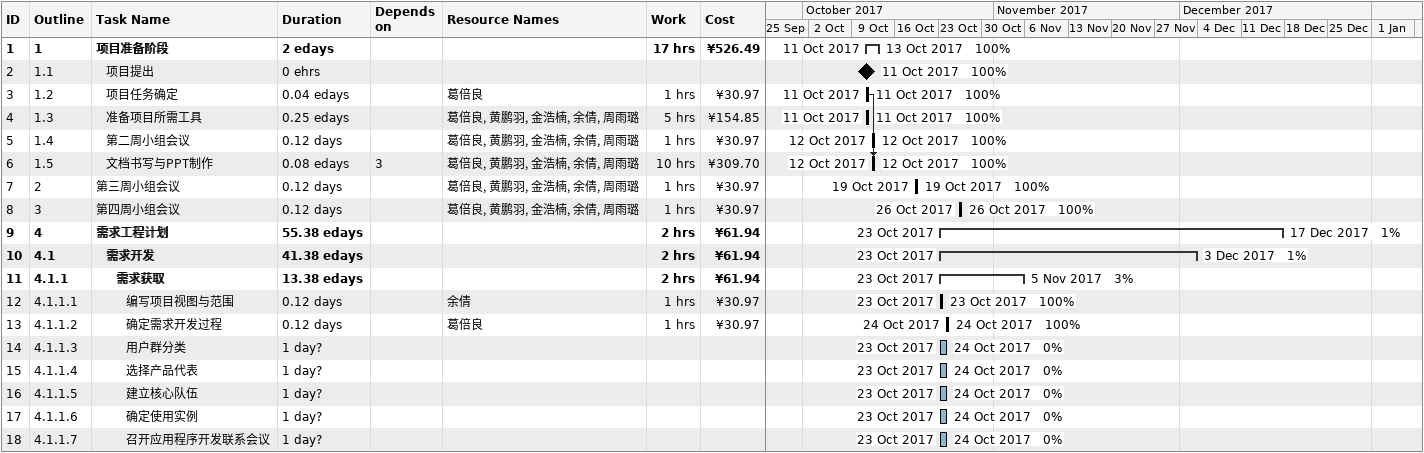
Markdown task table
| ID | WBS | Task | Duration | Start | Finish | Predecessors | Resources | % complete | Work (h) | Cost (¥) |
|---|---|---|---|---|---|---|---|---|---|---|
| 1 | 1 | **项目准备阶段** | 2ed | 2017-10-11 | 2017-10-13 |  |  | 100 | 17 | 526.49 |
| 2 | 1.1 | 项目提出 | 0eh | 2017-10-11 | 2017-10-11 |  |  | 100 |  |  |
| 3 | 1.2 | 项目任务确定 | 0.04ed | 2017-10-11 | 2017-10-11 |  | 葛倍良 | 100 | 1 | 30.97 |
| 4 | 1.3 | 准备项目所需工具 | 0.25ed | 2017-10-11 | 2017-10-11 |  | 葛倍良, 黄鹏羽, 金浩楠, 余倩, 周雨璐 | 100 | 5 | 154.85 |
| 5 | 1.4 | 第二周小组会议 | 0.12d | 2017-10-12 | 2017-10-12 |  | 葛倍良, 黄鹏羽, 金浩楠, 余倩, 周雨璐 | 100 | 1 | 30.97 |
| 6 | 1.5 | 文档书写与PPT制作 | 0.08ed | 2017-10-12 | 2017-10-12 | 3 | 葛倍良, 黄鹏羽, 金浩楠, 余倩, 周雨璐 | 100 | 10 | 309.70 |
| 7 | 2 | 第三周小组会议 | 0.12d | 2017-10-19 | 2017-10-19 |  | 葛倍良, 黄鹏羽, 金浩楠, 余倩, 周雨璐 | 100 | 1 | 30.97 |
| 8 | 3 | 第四周小组会议 | 0.12d | 2017-10-26 | 2017-10-26 |  | 葛倍良, 黄鹏羽, 金浩楠, 余倩, 周雨璐 | 100 | 1 | 30.97 |
| 9 | 4 | **需求工程计划** | 55.38ed | 2017-10-23 | 2017-12-17 |  |  | 1 | 2 | 61.94 |
| 10 | 4.1 | **需求开发** | 41.38ed | 2017-10-23 | 2017-12-03 |  |  | 1 | 2 | 61.94 |
| 11 | 4.1.1 | **需求获取** | 13.38ed | 2017-10-23 | 2017-11-05 |  |  | 3 | 2 | 61.94 |
| 12 | 4.1.1.1 | 编写项目视图与范围 | 0.12d | 2017-10-23 | 2017-10-23 |  | 余倩 | 100 | 1 | 30.97 |
| 13 | 4.1.1.2 | 确定需求开发过程 | 0.12d | 2017-10-24 | 2017-10-24 |  | 葛倍良 | 100 | 1 | 30.97 |
| 14 | 4.1.1.3 | 用户群分类 | 1d? | 2017-10-23 | 2017-10-24 |  |  | 0 |  |  |
| 15 | 4.1.1.4 | 选择产品代表 | 1d? | 2017-10-23 | 2017-10-24 |  |  | 0 |  |  |
| 16 | 4.1.1.5 | 建立核心队伍 | 1d? | 2017-10-23 | 2017-10-24 |  |  | 0 |  |  |
| 17 | 4.1.1.6 | 确定使用实例 | 1d? | 2017-10-23 | 2017-10-24 |  |  | 0 |  |  |
| 18 | 4.1.1.7 | 召开应用程序开发联系会议 | 1d? | 2017-10-23 | 2017-10-24 |  |  | 0 |  |  |
